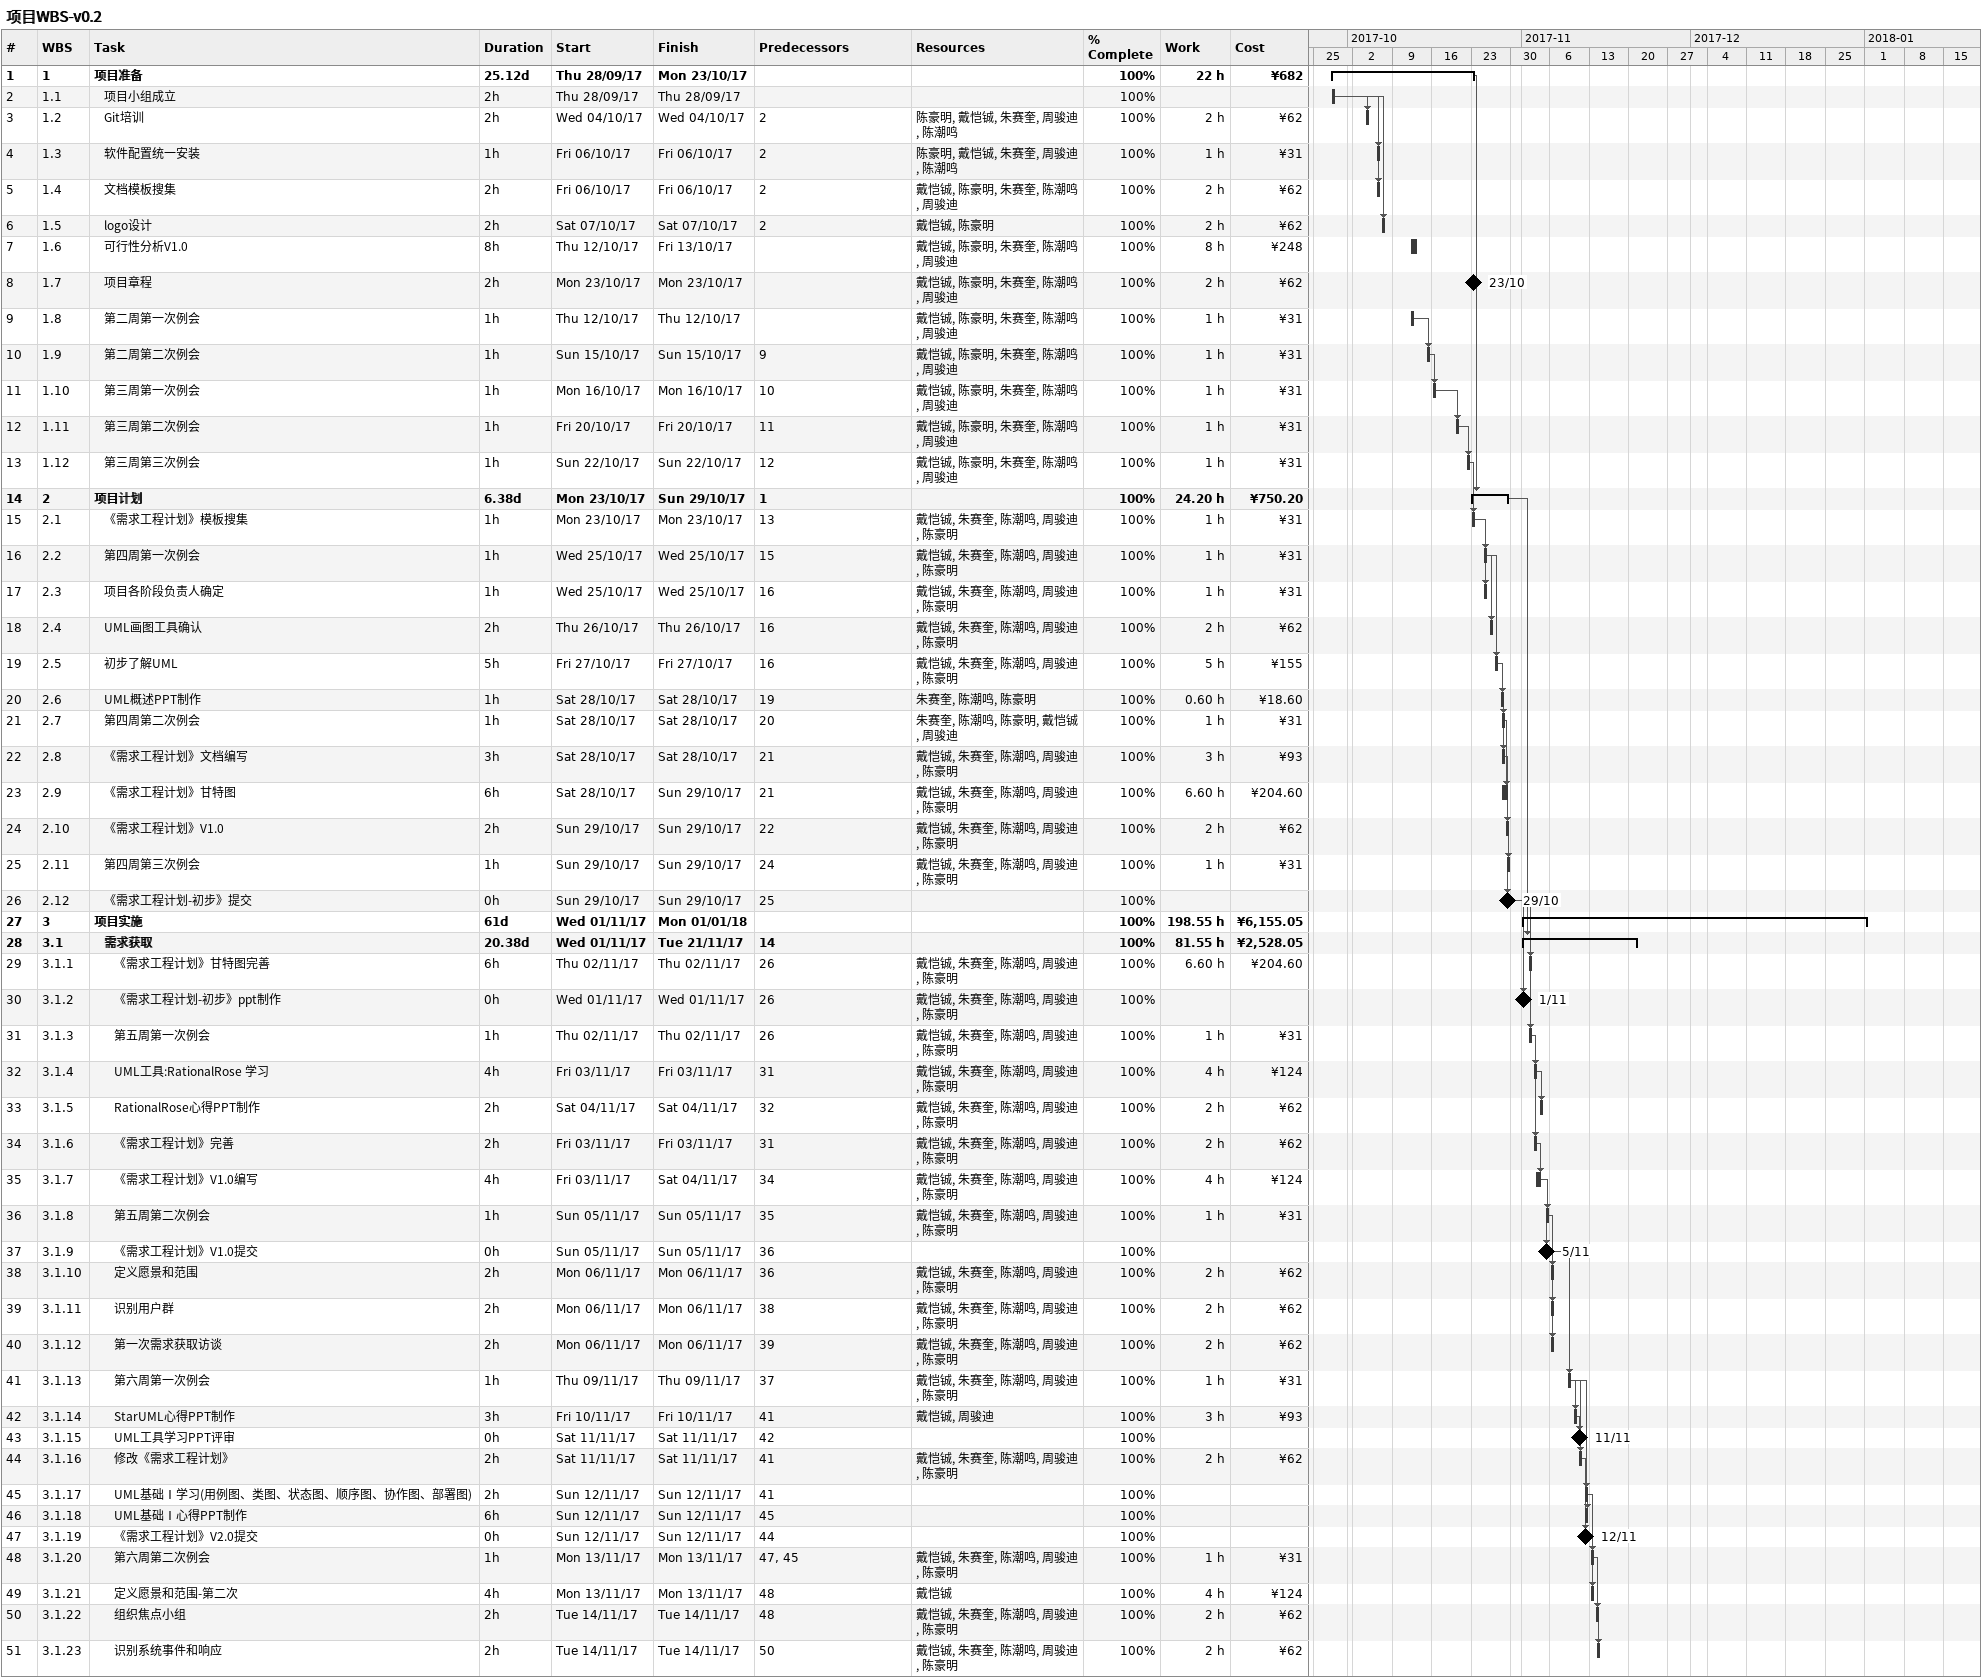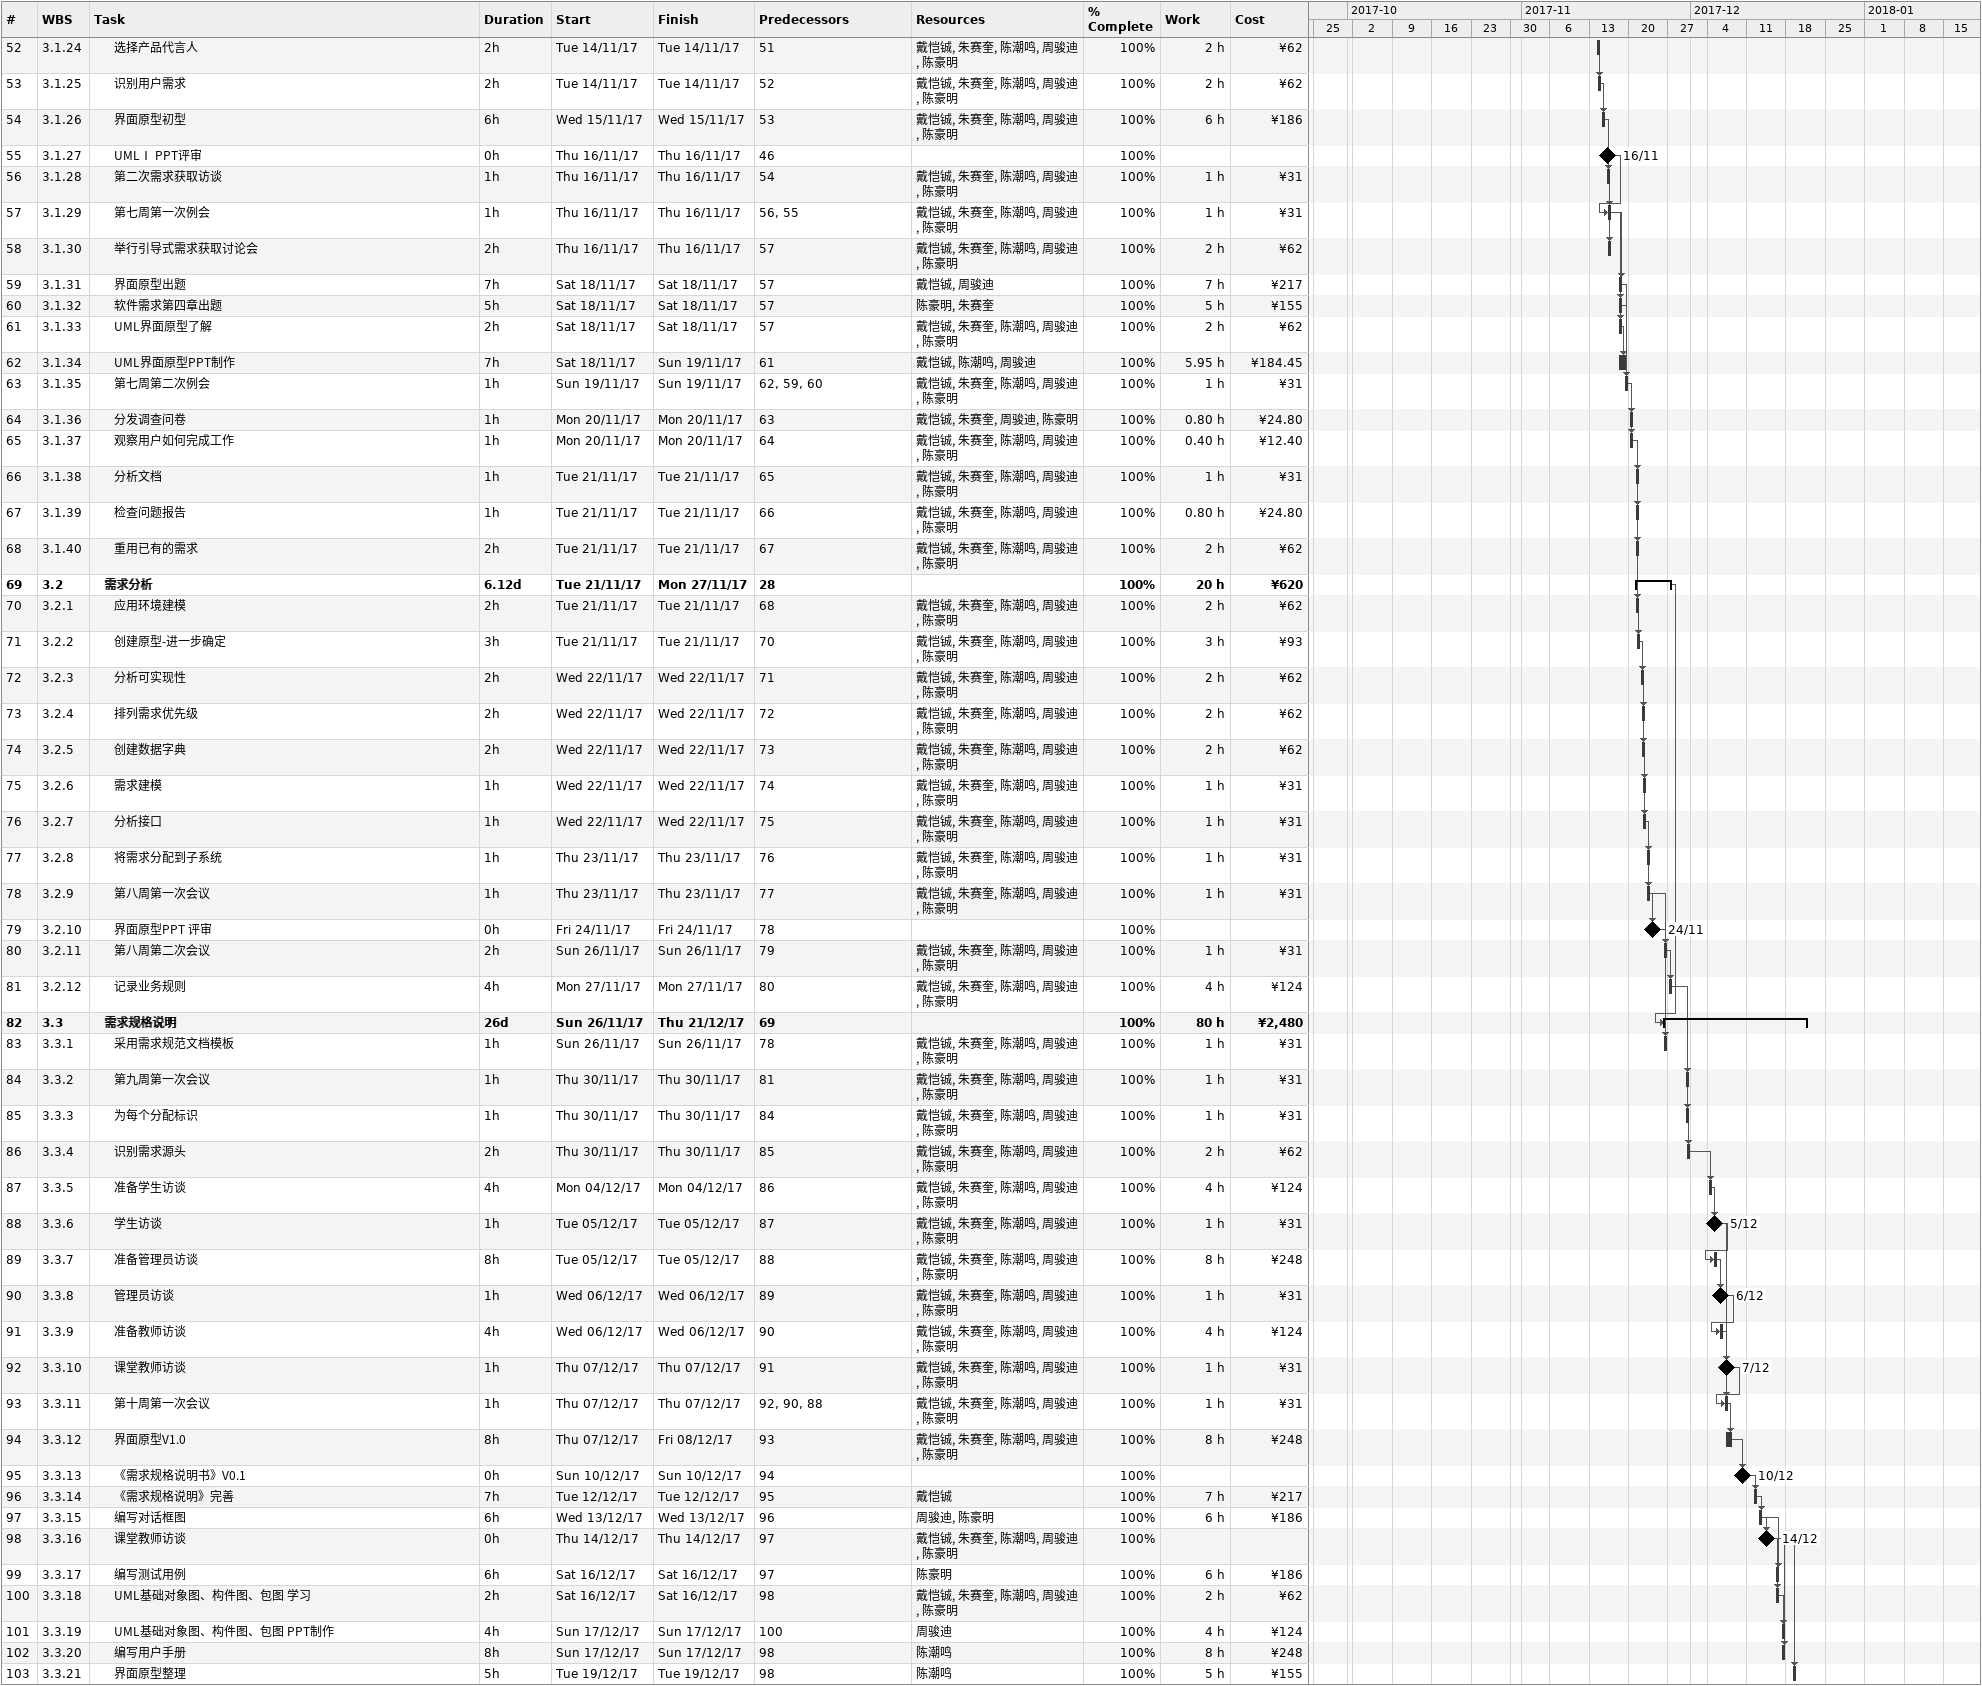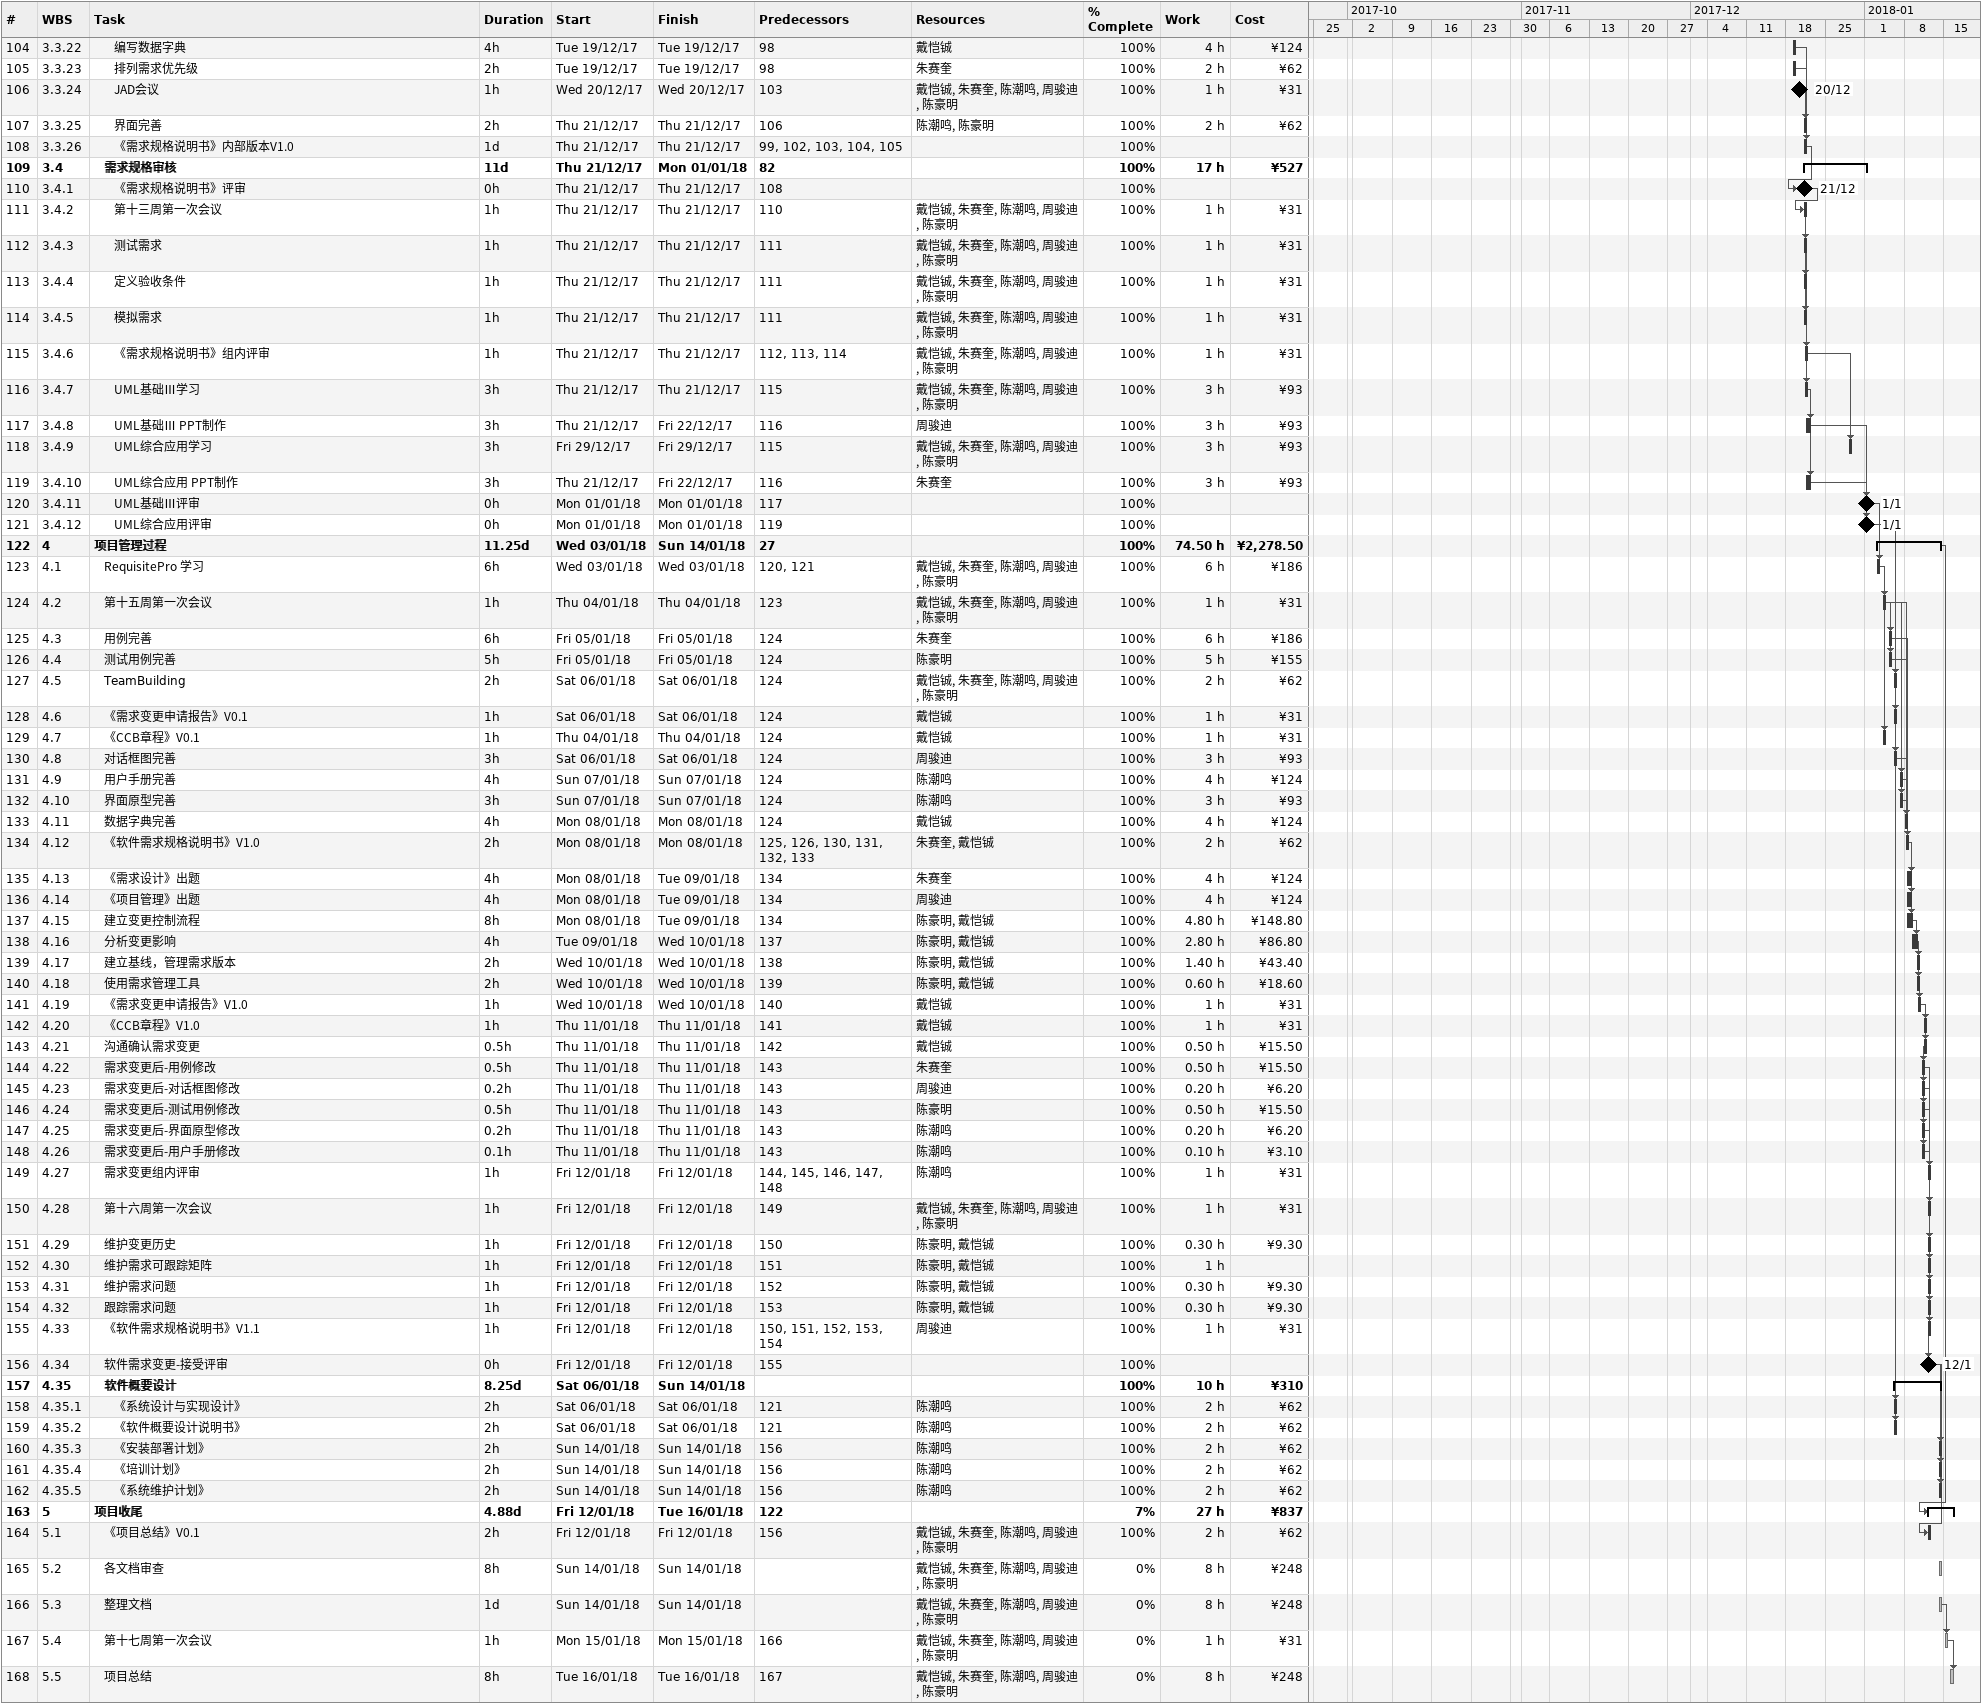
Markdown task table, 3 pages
项目WBS-v0.2

| ID | WBS | Task | Duration | Start | Finish | Predecessors | Resources | % complete | Work (h) | Cost (¥) |
|---|---|---|---|---|---|---|---|---|---|---|
| 1 | 1 | **项目准备** | 25.12d | 2017-09-28 | 2017-10-23 |  |  | 100 | 22 | 682 |
| 2 | 1.1 | 项目小组成立 | 2h | 2017-09-28 | 2017-09-28 |  |  | 100 |  |  |
| 3 | 1.2 | Git培训 | 2h | 2017-10-04 | 2017-10-04 | 2 | 陈豪明, 戴恺铖, 朱赛奎, 周骏迪, 陈潮鸣 | 100 | 2 | 62 |
| 4 | 1.3 | 软件配置统一安装 | 1h | 2017-10-06 | 2017-10-06 | 2 | 陈豪明, 戴恺铖, 朱赛奎, 周骏迪, 陈潮鸣 | 100 | 1 | 31 |
| 5 | 1.4 | 文档模板搜集 | 2h | 2017-10-06 | 2017-10-06 | 2 | 戴恺铖, 陈豪明, 朱赛奎, 陈潮鸣, 周骏迪 | 100 | 2 | 62 |
| 6 | 1.5 | logo设计 | 2h | 2017-10-07 | 2017-10-07 | 2 | 戴恺铖, 陈豪明 | 100 | 2 | 62 |
| 7 | 1.6 | 可行性分析V1.0 | 8h | 2017-10-12 | 2017-10-13 |  | 戴恺铖, 陈豪明, 朱赛奎, 陈潮鸣, 周骏迪 | 100 | 8 | 248 |
| 8 | 1.7 | 项目章程 | 2h | 2017-10-23 | 2017-10-23 |  | 戴恺铖, 陈豪明, 朱赛奎, 陈潮鸣, 周骏迪 | 100 | 2 | 62 |
| 9 | 1.8 | 第二周第一次例会 | 1h | 2017-10-12 | 2017-10-12 |  | 戴恺铖, 陈豪明, 朱赛奎, 陈潮鸣, 周骏迪 | 100 | 1 | 31 |
| 10 | 1.9 | 第二周第二次例会 | 1h | 2017-10-15 | 2017-10-15 | 9 | 戴恺铖, 陈豪明, 朱赛奎, 陈潮鸣, 周骏迪 | 100 | 1 | 31 |
| 11 | 1.10 | 第三周第一次例会 | 1h | 2017-10-16 | 2017-10-16 | 10 | 戴恺铖, 陈豪明, 朱赛奎, 陈潮鸣, 周骏迪 | 100 | 1 | 31 |
| 12 | 1.11 | 第三周第二次例会 | 1h | 2017-10-20 | 2017-10-20 | 11 | 戴恺铖, 陈豪明, 朱赛奎, 陈潮鸣, 周骏迪 | 100 | 1 | 31 |
| 13 | 1.12 | 第三周第三次例会 | 1h | 2017-10-22 | 2017-10-22 | 12 | 戴恺铖, 陈豪明, 朱赛奎, 陈潮鸣, 周骏迪 | 100 | 1 | 31 |
| 14 | 2 | **项目计划** | 6.38d | 2017-10-23 | 2017-10-29 | 1 |  | 100 | 24.20 | 750.20 |
| 15 | 2.1 | 《需求工程计划》模板搜集 | 1h | 2017-10-23 | 2017-10-23 | 13 | 戴恺铖, 朱赛奎, 陈潮鸣, 周骏迪, 陈豪明 | 100 | 1 | 31 |
| 16 | 2.2 | 第四周第一次例会 | 1h | 2017-10-25 | 2017-10-25 | 15 | 戴恺铖, 朱赛奎, 陈潮鸣, 周骏迪, 陈豪明 | 100 | 1 | 31 |
| 17 | 2.3 | 项目各阶段负责人确定 | 1h | 2017-10-25 | 2017-10-25 | 16 | 戴恺铖, 朱赛奎, 陈潮鸣, 周骏迪, 陈豪明 | 100 | 1 | 31 |
| 18 | 2.4 | UML画图工具确认 | 2h | 2017-10-26 | 2017-10-26 | 16 | 戴恺铖, 朱赛奎, 陈潮鸣, 周骏迪, 陈豪明 | 100 | 2 | 62 |
| 19 | 2.5 | 初步了解UML | 5h | 2017-10-27 | 2017-10-27 | 16 | 戴恺铖, 朱赛奎, 陈潮鸣, 周骏迪, 陈豪明 | 100 | 5 | 155 |
| 20 | 2.6 | UML概述PPT制作 | 1h | 2017-10-28 | 2017-10-28 | 19 | 朱赛奎, 陈潮鸣, 陈豪明 | 100 | 0.60 | 18.60 |
| 21 | 2.7 | 第四周第二次例会 | 1h | 2017-10-28 | 2017-10-28 | 20 | 朱赛奎, 陈潮鸣, 陈豪明, 戴恺铖, 周骏迪 | 100 | 1 | 31 |
| 22 | 2.8 | 《需求工程计划》文档编写 | 3h | 2017-10-28 | 2017-10-28 | 21 | 戴恺铖, 朱赛奎, 陈潮鸣, 周骏迪, 陈豪明 | 100 | 3 | 93 |
| 23 | 2.9 | 《需求工程计划》甘特图 | 6h | 2017-10-28 | 2017-10-29 | 21 | 戴恺铖, 朱赛奎, 陈潮鸣, 周骏迪, 陈豪明 | 100 | 6.60 | 204.60 |
| 24 | 2.10 | 《需求工程计划》V1.0 | 2h | 2017-10-29 | 2017-10-29 | 22 | 戴恺铖, 朱赛奎, 陈潮鸣, 周骏迪, 陈豪明 | 100 | 2 | 62 |
| 25 | 2.11 | 第四周第三次例会 | 1h | 2017-10-29 | 2017-10-29 | 24 | 戴恺铖, 朱赛奎, 陈潮鸣, 周骏迪, 陈豪明 | 100 | 1 | 31 |
| 26 | 2.12 | 《需求工程计划-初步》提交 | 0h | 2017-10-29 | 2017-10-29 | 25 |  | 100 |  |  |
| 27 | 3 | **项目实施** | 61d | 2017-11-01 | 2018-01-01 |  |  | 100 | 198.55 | 6155.05 |
| 28 | 3.1 | **需求获取** | 20.38d | 2017-11-01 | 2017-11-21 | 14 |  | 100 | 81.55 | 2528.05 |
| 29 | 3.1.1 | 《需求工程计划》甘特图完善 | 6h | 2017-11-02 | 2017-11-02 | 26 | 戴恺铖, 朱赛奎, 陈潮鸣, 周骏迪, 陈豪明 | 100 | 6.60 | 204.60 |
| 30 | 3.1.2 | 《需求工程计划-初步》ppt制作 | 0h | 2017-11-01 | 2017-11-01 | 26 | 戴恺铖, 朱赛奎, 陈潮鸣, 周骏迪, 陈豪明 | 100 |  |  |
| 31 | 3.1.3 | 第五周第一次例会 | 1h | 2017-11-02 | 2017-11-02 | 26 | 戴恺铖, 朱赛奎, 陈潮鸣, 周骏迪, 陈豪明 | 100 | 1 | 31 |
| 32 | 3.1.4 | UML工具:RationalRose 学习 | 4h | 2017-11-03 | 2017-11-03 | 31 | 戴恺铖, 朱赛奎, 陈潮鸣, 周骏迪, 陈豪明 | 100 | 4 | 124 |
| 33 | 3.1.5 | RationalRose心得PPT制作 | 2h | 2017-11-04 | 2017-11-04 | 32 | 戴恺铖, 朱赛奎, 陈潮鸣, 周骏迪, 陈豪明 | 100 | 2 | 62 |
| 34 | 3.1.6 | 《需求工程计划》完善 | 2h | 2017-11-03 | 2017-11-03 | 31 | 戴恺铖, 朱赛奎, 陈潮鸣, 周骏迪, 陈豪明 | 100 | 2 | 62 |
| 35 | 3.1.7 | 《需求工程计划》V1.0编写 | 4h | 2017-11-03 | 2017-11-04 | 34 | 戴恺铖, 朱赛奎, 陈潮鸣, 周骏迪, 陈豪明 | 100 | 4 | 124 |
| 36 | 3.1.8 | 第五周第二次例会 | 1h | 2017-11-05 | 2017-11-05 | 35 | 戴恺铖, 朱赛奎, 陈潮鸣, 周骏迪, 陈豪明 | 100 | 1 | 31 |
| 37 | 3.1.9 | 《需求工程计划》V1.0提交 | 0h | 2017-11-05 | 2017-11-05 | 36 |  | 100 |  |  |
| 38 | 3.1.10 | 定义愿景和范围 | 2h | 2017-11-06 | 2017-11-06 | 36 | 戴恺铖, 朱赛奎, 陈潮鸣, 周骏迪, 陈豪明 | 100 | 2 | 62 |
| 39 | 3.1.11 | 识别用户群 | 2h | 2017-11-06 | 2017-11-06 | 38 | 戴恺铖, 朱赛奎, 陈潮鸣, 周骏迪, 陈豪明 | 100 | 2 | 62 |
| 40 | 3.1.12 | 第一次需求获取访谈 | 2h | 2017-11-06 | 2017-11-06 | 39 | 戴恺铖, 朱赛奎, 陈潮鸣, 周骏迪, 陈豪明 | 100 | 2 | 62 |
| 41 | 3.1.13 | 第六周第一次例会 | 1h | 2017-11-09 | 2017-11-09 | 37 | 戴恺铖, 朱赛奎, 陈潮鸣, 周骏迪, 陈豪明 | 100 | 1 | 31 |
| 42 | 3.1.14 | StarUML心得PPT制作 | 3h | 2017-11-10 | 2017-11-10 | 41 | 戴恺铖, 周骏迪 | 100 | 3 | 93 |
| 43 | 3.1.15 | UML工具学习PPT评审 | 0h | 2017-11-11 | 2017-11-11 | 42 |  | 100 |  |  |
| 44 | 3.1.16 | 修改《需求工程计划》 | 2h | 2017-11-11 | 2017-11-11 | 41 | 戴恺铖, 朱赛奎, 陈潮鸣, 周骏迪, 陈豪明 | 100 | 2 | 62 |
| 45 | 3.1.17 | UML基础Ⅰ学习(用例图、类图、状态图、顺序图、协作图、部署图) | 2h | 2017-11-12 | 2017-11-12 | 41 |  | 100 |  |  |
| 46 | 3.1.18 | UML基础Ⅰ心得PPT制作 | 6h | 2017-11-12 | 2017-11-12 | 45 |  | 100 |  |  |
| 47 | 3.1.19 | 《需求工程计划》V2.0提交 | 0h | 2017-11-12 | 2017-11-12 | 44 |  | 100 |  |  |
| 48 | 3.1.20 | 第六周第二次例会 | 1h | 2017-11-13 | 2017-11-13 | 47, 45 | 戴恺铖, 朱赛奎, 陈潮鸣, 周骏迪, 陈豪明 | 100 | 1 | 31 |
| 49 | 3.1.21 | 定义愿景和范围-第二次 | 4h | 2017-11-13 | 2017-11-13 | 48 | 戴恺铖 | 100 | 4 | 124 |
| 50 | 3.1.22 | 组织焦点小组 | 2h | 2017-11-14 | 2017-11-14 | 48 | 戴恺铖, 朱赛奎, 陈潮鸣, 周骏迪, 陈豪明 | 100 | 2 | 62 |
| 51 | 3.1.23 | 识别系统事件和响应 | 2h | 2017-11-14 | 2017-11-14 | 50 | 戴恺铖, 朱赛奎, 陈潮鸣, 周骏迪, 陈豪明 | 100 | 2 | 62 |
| 52 | 3.1.24 | 选择产品代言人 | 2h | 2017-11-14 | 2017-11-14 | 51 | 戴恺铖, 朱赛奎, 陈潮鸣, 周骏迪, 陈豪明 | 100 | 2 | 62 |
| 53 | 3.1.25 | 识别用户需求 | 2h | 2017-11-14 | 2017-11-14 | 52 | 戴恺铖, 朱赛奎, 陈潮鸣, 周骏迪, 陈豪明 | 100 | 2 | 62 |
| 54 | 3.1.26 | 界面原型初型 | 6h | 2017-11-15 | 2017-11-15 | 53 | 戴恺铖, 朱赛奎, 陈潮鸣, 周骏迪, 陈豪明 | 100 | 6 | 186 |
| 55 | 3.1.27 | UMLⅠ PPT评审 | 0h | 2017-11-16 | 2017-11-16 | 46 |  | 100 |  |  |
| 56 | 3.1.28 | 第二次需求获取访谈 | 1h | 2017-11-16 | 2017-11-16 | 54 | 戴恺铖, 朱赛奎, 陈潮鸣, 周骏迪, 陈豪明 | 100 | 1 | 31 |
| 57 | 3.1.29 | 第七周第一次例会 | 1h | 2017-11-16 | 2017-11-16 | 56, 55 | 戴恺铖, 朱赛奎, 陈潮鸣, 周骏迪, 陈豪明 | 100 | 1 | 31 |
| 58 | 3.1.30 | 举行引导式需求获取讨论会 | 2h | 2017-11-16 | 2017-11-16 | 57 | 戴恺铖, 朱赛奎, 陈潮鸣, 周骏迪, 陈豪明 | 100 | 2 | 62 |
| 59 | 3.1.31 | 界面原型出题 | 7h | 2017-11-18 | 2017-11-18 | 57 | 戴恺铖, 周骏迪 | 100 | 7 | 217 |
| 60 | 3.1.32 | 软件需求第四章出题 | 5h | 2017-11-18 | 2017-11-18 | 57 | 陈豪明, 朱赛奎 | 100 | 5 | 155 |
| 61 | 3.1.33 | UML界面原型了解 | 2h | 2017-11-18 | 2017-11-18 | 57 | 戴恺铖, 朱赛奎, 陈潮鸣, 周骏迪, 陈豪明 | 100 | 2 | 62 |
| 62 | 3.1.34 | UML界面原型PPT制作 | 7h | 2017-11-18 | 2017-11-19 | 61 | 戴恺铖, 陈潮鸣, 周骏迪 | 100 | 5.95 | 184.45 |
| 63 | 3.1.35 | 第七周第二次例会 | 1h | 2017-11-19 | 2017-11-19 | 62, 59, 60 | 戴恺铖, 朱赛奎, 陈潮鸣, 周骏迪, 陈豪明 | 100 | 1 | 31 |
| 64 | 3.1.36 | 分发调查问卷 | 1h | 2017-11-20 | 2017-11-20 | 63 | 戴恺铖, 朱赛奎, 周骏迪, 陈豪明 | 100 | 0.80 | 24.80 |
| 65 | 3.1.37 | 观察用户如何完成工作 | 1h | 2017-11-20 | 2017-11-20 | 64 | 戴恺铖, 朱赛奎, 陈潮鸣, 周骏迪, 陈豪明 | 100 | 0.40 | 12.40 |
| 66 | 3.1.38 | 分析文档 | 1h | 2017-11-21 | 2017-11-21 | 65 | 戴恺铖, 朱赛奎, 陈潮鸣, 周骏迪, 陈豪明 | 100 | 1 | 31 |
| 67 | 3.1.39 | 检查问题报告 | 1h | 2017-11-21 | 2017-11-21 | 66 | 戴恺铖, 朱赛奎, 陈潮鸣, 周骏迪, 陈豪明 | 100 | 0.80 | 24.80 |
| 68 | 3.1.40 | 重用已有的需求 | 2h | 2017-11-21 | 2017-11-21 | 67 | 戴恺铖, 朱赛奎, 陈潮鸣, 周骏迪, 陈豪明 | 100 | 2 | 62 |
| 69 | 3.2 | **需求分析** | 6.12d | 2017-11-21 | 2017-11-27 | 28 |  | 100 | 20 | 620 |
| 70 | 3.2.1 | 应用环境建模 | 2h | 2017-11-21 | 2017-11-21 | 68 | 戴恺铖, 朱赛奎, 陈潮鸣, 周骏迪, 陈豪明 | 100 | 2 | 62 |
| 71 | 3.2.2 | 创建原型-进一步确定 | 3h | 2017-11-21 | 2017-11-21 | 70 | 戴恺铖, 朱赛奎, 陈潮鸣, 周骏迪, 陈豪明 | 100 | 3 | 93 |
| 72 | 3.2.3 | 分析可实现性 | 2h | 2017-11-22 | 2017-11-22 | 71 | 戴恺铖, 朱赛奎, 陈潮鸣, 周骏迪, 陈豪明 | 100 | 2 | 62 |
| 73 | 3.2.4 | 排列需求优先级 | 2h | 2017-11-22 | 2017-11-22 | 72 | 戴恺铖, 朱赛奎, 陈潮鸣, 周骏迪, 陈豪明 | 100 | 2 | 62 |
| 74 | 3.2.5 | 创建数据字典 | 2h | 2017-11-22 | 2017-11-22 | 73 | 戴恺铖, 朱赛奎, 陈潮鸣, 周骏迪, 陈豪明 | 100 | 2 | 62 |
| 75 | 3.2.6 | 需求建模 | 1h | 2017-11-22 | 2017-11-22 | 74 | 戴恺铖, 朱赛奎, 陈潮鸣, 周骏迪, 陈豪明 | 100 | 1 | 31 |
| 76 | 3.2.7 | 分析接口 | 1h | 2017-11-22 | 2017-11-22 | 75 | 戴恺铖, 朱赛奎, 陈潮鸣, 周骏迪, 陈豪明 | 100 | 1 | 31 |
| 77 | 3.2.8 | 将需求分配到子系统 | 1h | 2017-11-23 | 2017-11-23 | 76 | 戴恺铖, 朱赛奎, 陈潮鸣, 周骏迪, 陈豪明 | 100 | 1 | 31 |
| 78 | 3.2.9 | 第八周第一次会议 | 1h | 2017-11-23 | 2017-11-23 | 77 | 戴恺铖, 朱赛奎, 陈潮鸣, 周骏迪, 陈豪明 | 100 | 1 | 31 |
| 79 | 3.2.10 | 界面原型PPT 评审 | 0h | 2017-11-24 | 2017-11-24 | 78 |  | 100 |  |  |
| 80 | 3.2.11 | 第八周第二次会议 | 2h | 2017-11-26 | 2017-11-26 | 79 | 戴恺铖, 朱赛奎, 陈潮鸣, 周骏迪, 陈豪明 | 100 | 1 | 31 |
| 81 | 3.2.12 | 记录业务规则 | 4h | 2017-11-27 | 2017-11-27 | 80 | 戴恺铖, 朱赛奎, 陈潮鸣, 周骏迪, 陈豪明 | 100 | 4 | 124 |
| 82 | 3.3 | **需求规格说明** | 26d | 2017-11-26 | 2017-12-21 | 69 |  | 100 | 80 | 2480 |
| 83 | 3.3.1 | 采用需求规范文档模板 | 1h | 2017-11-26 | 2017-11-26 | 78 | 戴恺铖, 朱赛奎, 陈潮鸣, 周骏迪, 陈豪明 | 100 | 1 | 31 |
| 84 | 3.3.2 | 第九周第一次会议 | 1h | 2017-11-30 | 2017-11-30 | 81 | 戴恺铖, 朱赛奎, 陈潮鸣, 周骏迪, 陈豪明 | 100 | 1 | 31 |
| 85 | 3.3.3 | 为每个分配标识 | 1h | 2017-11-30 | 2017-11-30 | 84 | 戴恺铖, 朱赛奎, 陈潮鸣, 周骏迪, 陈豪明 | 100 | 1 | 31 |
| 86 | 3.3.4 | 识别需求源头 | 2h | 2017-11-30 | 2017-11-30 | 85 | 戴恺铖, 朱赛奎, 陈潮鸣, 周骏迪, 陈豪明 | 100 | 2 | 62 |
| 87 | 3.3.5 | 准备学生访谈 | 4h | 2017-12-04 | 2017-12-04 | 86 | 戴恺铖, 朱赛奎, 陈潮鸣, 周骏迪, 陈豪明 | 100 | 4 | 124 |
| 88 | 3.3.6 | 学生访谈 | 1h | 2017-12-05 | 2017-12-05 | 87 | 戴恺铖, 朱赛奎, 陈潮鸣, 周骏迪, 陈豪明 | 100 | 1 | 31 |
| 89 | 3.3.7 | 准备管理员访谈 | 8h | 2017-12-05 | 2017-12-05 | 88 | 戴恺铖, 朱赛奎, 陈潮鸣, 周骏迪, 陈豪明 | 100 | 8 | 248 |
| 90 | 3.3.8 | 管理员访谈 | 1h | 2017-12-06 | 2017-12-06 | 89 | 戴恺铖, 朱赛奎, 陈潮鸣, 周骏迪, 陈豪明 | 100 | 1 | 31 |
| 91 | 3.3.9 | 准备教师访谈 | 4h | 2017-12-06 | 2017-12-06 | 90 | 戴恺铖, 朱赛奎, 陈潮鸣, 周骏迪, 陈豪明 | 100 | 4 | 124 |
| 92 | 3.3.10 | 课堂教师访谈 | 1h | 2017-12-07 | 2017-12-07 | 91 | 戴恺铖, 朱赛奎, 陈潮鸣, 周骏迪, 陈豪明 | 100 | 1 | 31 |
| 93 | 3.3.11 | 第十周第一次会议 | 1h | 2017-12-07 | 2017-12-07 | 92, 90, 88 | 戴恺铖, 朱赛奎, 陈潮鸣, 周骏迪, 陈豪明 | 100 | 1 | 31 |
| 94 | 3.3.12 | 界面原型V1.0 | 8h | 2017-12-07 | 2017-12-08 | 93 | 戴恺铖, 朱赛奎, 陈潮鸣, 周骏迪, 陈豪明 | 100 | 8 | 248 |
| 95 | 3.3.13 | 《需求规格说明书》V0.1 | 0h | 2017-12-10 | 2017-12-10 | 94 |  | 100 |  |  |
| 96 | 3.3.14 | 《需求规格说明》完善 | 7h | 2017-12-12 | 2017-12-12 | 95 | 戴恺铖 | 100 | 7 | 217 |
| 97 | 3.3.15 | 编写对话框图 | 6h | 2017-12-13 | 2017-12-13 | 96 | 周骏迪, 陈豪明 | 100 | 6 | 186 |
| 98 | 3.3.16 | 课堂教师访谈 | 0h | 2017-12-14 | 2017-12-14 | 97 | 戴恺铖, 朱赛奎, 陈潮鸣, 周骏迪, 陈豪明 | 100 |  |  |
| 99 | 3.3.17 | 编写测试用例 | 6h | 2017-12-16 | 2017-12-16 | 97 | 陈豪明 | 100 | 6 | 186 |
| 100 | 3.3.18 | UML基础对象图、构件图、包图 学习 | 2h | 2017-12-16 | 2017-12-16 | 98 | 戴恺铖, 朱赛奎, 陈潮鸣, 周骏迪, 陈豪明 | 100 | 2 | 62 |
| 101 | 3.3.19 | UML基础对象图、构件图、包图 PPT制作 | 4h | 2017-12-17 | 2017-12-17 | 100 | 周骏迪 | 100 | 4 | 124 |
| 102 | 3.3.20 | 编写用户手册 | 8h | 2017-12-17 | 2017-12-17 | 98 | 陈潮鸣 | 100 | 8 | 248 |
| 103 | 3.3.21 | 界面原型整理 | 5h | 2017-12-19 | 2017-12-19 | 98 | 陈潮鸣 | 100 | 5 | 155 |
| 104 | 3.3.22 | 编写数据字典 | 4h | 2017-12-19 | 2017-12-19 | 98 | 戴恺铖 | 100 | 4 | 124 |
| 105 | 3.3.23 | 排列需求优先级 | 2h | 2017-12-19 | 2017-12-19 | 98 | 朱赛奎 | 100 | 2 | 62 |
| 106 | 3.3.24 | JAD会议 | 1h | 2017-12-20 | 2017-12-20 | 103 | 戴恺铖, 朱赛奎, 陈潮鸣, 周骏迪, 陈豪明 | 100 | 1 | 31 |
| 107 | 3.3.25 | 界面完善 | 2h | 2017-12-21 | 2017-12-21 | 106 | 陈潮鸣, 陈豪明 | 100 | 2 | 62 |
| 108 | 3.3.26 | 《需求规格说明书》内部版本V1.0 | 1d | 2017-12-21 | 2017-12-21 | 99, 102, 103, 104, 105 |  | 100 |  |  |
| 109 | 3.4 | **需求规格审核** | 11d | 2017-12-21 | 2018-01-01 | 82 |  | 100 | 17 | 527 |
| 110 | 3.4.1 | 《需求规格说明书》评审 | 0h | 2017-12-21 | 2017-12-21 | 108 |  | 100 |  |  |
| 111 | 3.4.2 | 第十三周第一次会议 | 1h | 2017-12-21 | 2017-12-21 | 110 | 戴恺铖, 朱赛奎, 陈潮鸣, 周骏迪, 陈豪明 | 100 | 1 | 31 |
| 112 | 3.4.3 | 测试需求 | 1h | 2017-12-21 | 2017-12-21 | 111 | 戴恺铖, 朱赛奎, 陈潮鸣, 周骏迪, 陈豪明 | 100 | 1 | 31 |
| 113 | 3.4.4 | 定义验收条件 | 1h | 2017-12-21 | 2017-12-21 | 111 | 戴恺铖, 朱赛奎, 陈潮鸣, 周骏迪, 陈豪明 | 100 | 1 | 31 |
| 114 | 3.4.5 | 模拟需求 | 1h | 2017-12-21 | 2017-12-21 | 111 | 戴恺铖, 朱赛奎, 陈潮鸣, 周骏迪, 陈豪明 | 100 | 1 | 31 |
| 115 | 3.4.6 | 《需求规格说明书》组内评审 | 1h | 2017-12-21 | 2017-12-21 | 112, 113, 114 | 戴恺铖, 朱赛奎, 陈潮鸣, 周骏迪, 陈豪明 | 100 | 1 | 31 |
| 116 | 3.4.7 | UML基础Ⅲ学习 | 3h | 2017-12-21 | 2017-12-21 | 115 | 戴恺铖, 朱赛奎, 陈潮鸣, 周骏迪, 陈豪明 | 100 | 3 | 93 |
| 117 | 3.4.8 | UML基础Ⅲ PPT制作 | 3h | 2017-12-21 | 2017-12-22 | 116 | 周骏迪 | 100 | 3 | 93 |
| 118 | 3.4.9 | UML综合应用学习 | 3h | 2017-12-29 | 2017-12-29 | 115 | 戴恺铖, 朱赛奎, 陈潮鸣, 周骏迪, 陈豪明 | 100 | 3 | 93 |
| 119 | 3.4.10 | UML综合应用 PPT制作 | 3h | 2017-12-21 | 2017-12-22 | 116 | 朱赛奎 | 100 | 3 | 93 |
| 120 | 3.4.11 | UML基础Ⅲ评审 | 0h | 2018-01-01 | 2018-01-01 | 117 |  | 100 |  |  |
| 121 | 3.4.12 | UML综合应用评审 | 0h | 2018-01-01 | 2018-01-01 | 119 |  | 100 |  |  |
| 122 | 4 | **项目管理过程** | 11.25d | 2018-01-03 | 2018-01-14 | 27 |  | 100 | 74.50 | 2278.50 |
| 123 | 4.1 | RequisitePro 学习 | 6h | 2018-01-03 | 2018-01-03 | 120, 121 | 戴恺铖, 朱赛奎, 陈潮鸣, 周骏迪, 陈豪明 | 100 | 6 | 186 |
| 124 | 4.2 | 第十五周第一次会议 | 1h | 2018-01-04 | 2018-01-04 | 123 | 戴恺铖, 朱赛奎, 陈潮鸣, 周骏迪, 陈豪明 | 100 | 1 | 31 |
| 125 | 4.3 | 用例完善 | 6h | 2018-01-05 | 2018-01-05 | 124 | 朱赛奎 | 100 | 6 | 186 |
| 126 | 4.4 | 测试用例完善 | 5h | 2018-01-05 | 2018-01-05 | 124 | 陈豪明 | 100 | 5 | 155 |
| 127 | 4.5 | TeamBuilding | 2h | 2018-01-06 | 2018-01-06 | 124 | 戴恺铖, 朱赛奎, 陈潮鸣, 周骏迪, 陈豪明 | 100 | 2 | 62 |
| 128 | 4.6 | 《需求变更申请报告》V0.1 | 1h | 2018-01-06 | 2018-01-06 | 124 | 戴恺铖 | 100 | 1 | 31 |
| 129 | 4.7 | 《CCB章程》V0.1 | 1h | 2018-01-04 | 2018-01-04 | 124 | 戴恺铖 | 100 | 1 | 31 |
| 130 | 4.8 | 对话框图完善 | 3h | 2018-01-06 | 2018-01-06 | 124 | 周骏迪 | 100 | 3 | 93 |
| 131 | 4.9 | 用户手册完善 | 4h | 2018-01-07 | 2018-01-07 | 124 | 陈潮鸣 | 100 | 4 | 124 |
| 132 | 4.10 | 界面原型完善 | 3h | 2018-01-07 | 2018-01-07 | 124 | 陈潮鸣 | 100 | 3 | 93 |
| 133 | 4.11 | 数据字典完善 | 4h | 2018-01-08 | 2018-01-08 | 124 | 戴恺铖 | 100 | 4 | 124 |
| 134 | 4.12 | 《软件需求规格说明书》V1.0 | 2h | 2018-01-08 | 2018-01-08 | 125, 126, 130, 131, 132, 133 | 朱赛奎, 戴恺铖 | 100 | 2 | 62 |
| 135 | 4.13 | 《需求设计》出题 | 4h | 2018-01-08 | 2018-01-09 | 134 | 朱赛奎 | 100 | 4 | 124 |
| 136 | 4.14 | 《项目管理》出题 | 4h | 2018-01-08 | 2018-01-09 | 134 | 周骏迪 | 100 | 4 | 124 |
| 137 | 4.15 | 建立变更控制流程 | 8h | 2018-01-08 | 2018-01-09 | 134 | 陈豪明, 戴恺铖 | 100 | 4.80 | 148.80 |
| 138 | 4.16 | 分析变更影响 | 4h | 2018-01-09 | 2018-01-10 | 137 | 陈豪明, 戴恺铖 | 100 | 2.80 | 86.80 |
| 139 | 4.17 | 建立基线，管理需求版本 | 2h | 2018-01-10 | 2018-01-10 | 138 | 陈豪明, 戴恺铖 | 100 | 1.40 | 43.40 |
| 140 | 4.18 | 使用需求管理工具 | 2h | 2018-01-10 | 2018-01-10 | 139 | 陈豪明, 戴恺铖 | 100 | 0.60 | 18.60 |
| 141 | 4.19 | 《需求变更申请报告》V1.0 | 1h | 2018-01-10 | 2018-01-10 | 140 | 戴恺铖 | 100 | 1 | 31 |
| 142 | 4.20 | 《CCB章程》V1.0 | 1h | 2018-01-11 | 2018-01-11 | 141 | 戴恺铖 | 100 | 1 | 31 |
| 143 | 4.21 | 沟通确认需求变更 | 0.5h | 2018-01-11 | 2018-01-11 | 142 | 戴恺铖 | 100 | 0.50 | 15.50 |
| 144 | 4.22 | 需求变更后-用例修改 | 0.5h | 2018-01-11 | 2018-01-11 | 143 | 朱赛奎 | 100 | 0.50 | 15.50 |
| 145 | 4.23 | 需求变更后-对话框图修改 | 0.2h | 2018-01-11 | 2018-01-11 | 143 | 周骏迪 | 100 | 0.20 | 6.20 |
| 146 | 4.24 | 需求变更后-测试用例修改 | 0.5h | 2018-01-11 | 2018-01-11 | 143 | 陈豪明 | 100 | 0.50 | 15.50 |
| 147 | 4.25 | 需求变更后-界面原型修改 | 0.2h | 2018-01-11 | 2018-01-11 | 143 | 陈潮鸣 | 100 | 0.20 | 6.20 |
| 148 | 4.26 | 需求变更后-用户手册修改 | 0.1h | 2018-01-11 | 2018-01-11 | 143 | 陈潮鸣 | 100 | 0.10 | 3.10 |
| 149 | 4.27 | 需求变更组内评审 | 1h | 2018-01-12 | 2018-01-12 | 144, 145, 146, 147, 148 | 陈潮鸣 | 100 | 1 | 31 |
| 150 | 4.28 | 第十六周第一次会议 | 1h | 2018-01-12 | 2018-01-12 | 149 | 戴恺铖, 朱赛奎, 陈潮鸣, 周骏迪, 陈豪明 | 100 | 1 | 31 |
| 151 | 4.29 | 维护变更历史 | 1h | 2018-01-12 | 2018-01-12 | 150 | 陈豪明, 戴恺铖 | 100 | 0.30 | 9.30 |
| 152 | 4.30 | 维护需求可跟踪矩阵 | 1h | 2018-01-12 | 2018-01-12 | 151 | 陈豪明, 戴恺铖 | 100 | 1 |  |
| 153 | 4.31 | 维护需求问题 | 1h | 2018-01-12 | 2018-01-12 | 152 | 陈豪明, 戴恺铖 | 100 | 0.30 | 9.30 |
| 154 | 4.32 | 跟踪需求问题 | 1h | 2018-01-12 | 2018-01-12 | 153 | 陈豪明, 戴恺铖 | 100 | 0.30 | 9.30 |
| 155 | 4.33 | 《软件需求规格说明书》V1.1 | 1h | 2018-01-12 | 2018-01-12 | 150, 151, 152, 153, 154 | 周骏迪 | 100 | 1 | 31 |
| 156 | 4.34 | 软件需求变更-接受评审 | 0h | 2018-01-12 | 2018-01-12 | 155 |  | 100 |  |  |
| 157 | 4.35 | **软件概要设计** | 8.25d | 2018-01-06 | 2018-01-14 |  |  | 100 | 10 | 310 |
| 158 | 4.35.1 | 《系统设计与实现设计》 | 2h | 2018-01-06 | 2018-01-06 | 121 | 陈潮鸣 | 100 | 2 | 62 |
| 159 | 4.35.2 | 《软件概要设计说明书》 | 2h | 2018-01-06 | 2018-01-06 | 121 | 陈潮鸣 | 100 | 2 | 62 |
| 160 | 4.35.3 | 《安装部署计划》 | 2h | 2018-01-14 | 2018-01-14 | 156 | 陈潮鸣 | 100 | 2 | 62 |
| 161 | 4.35.4 | 《培训计划》 | 2h | 2018-01-14 | 2018-01-14 | 156 | 陈潮鸣 | 100 | 2 | 62 |
| 162 | 4.35.5 | 《系统维护计划》 | 2h | 2018-01-14 | 2018-01-14 | 156 | 陈潮鸣 | 100 | 2 | 62 |
| 163 | 5 | **项目收尾** | 4.88d | 2018-01-12 | 2018-01-16 | 122 |  | 7 | 27 | 837 |
| 164 | 5.1 | 《项目总结》V0.1 | 2h | 2018-01-12 | 2018-01-12 | 156 | 戴恺铖, 朱赛奎, 陈潮鸣, 周骏迪, 陈豪明 | 100 | 2 | 62 |
| 165 | 5.2 | 各文档审查 | 8h | 2018-01-14 | 2018-01-14 |  | 戴恺铖, 朱赛奎, 陈潮鸣, 周骏迪, 陈豪明 | 0 | 8 | 248 |
| 166 | 5.3 | 整理文档 | 1d | 2018-01-14 | 2018-01-14 |  | 戴恺铖, 朱赛奎, 陈潮鸣, 周骏迪, 陈豪明 | 0 | 8 | 248 |
| 167 | 5.4 | 第十七周第一次会议 | 1h | 2018-01-15 | 2018-01-15 | 166 | 戴恺铖, 朱赛奎, 陈潮鸣, 周骏迪, 陈豪明 | 0 | 1 | 31 |
| 168 | 5.5 | 项目总结 | 8h | 2018-01-16 | 2018-01-16 | 167 | 戴恺铖, 朱赛奎, 陈潮鸣, 周骏迪, 陈豪明 | 0 | 8 | 248 |
